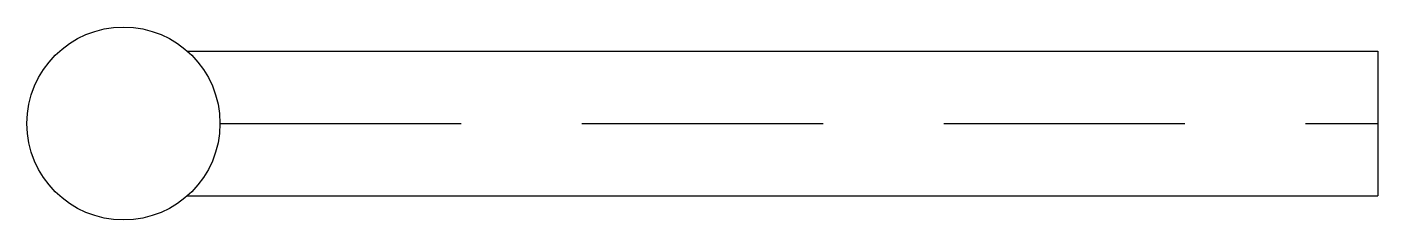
# Model space of a CAD drawing. Extents: x -7.8 to 6.2, y -0.2 to 1.8.
import ezdxf

# ---------------------------------------------------------------- set-up
doc = ezdxf.new("R2010")
doc.units = 0
doc.header["$LTSCALE"] = 10
doc.header["$MEASUREMENT"] = 0
doc.linetypes.add('STREEP', pattern=[0.375, 0.25, -0.125])
doc.layers.get('0').update_dxf_attribs({"linetype": 'CONTINUOUS'})

msp = doc.modelspace()

# ---------------------------------------------------------------- linework, layer by layer
for p, q in [((-6.169, 1.5), (6.169, 1.5)), ((-6.169, 0), (6.169, 0))]:
    msp.add_line(p, q)
at = {"linetype": 'ByBlock'}
msp.add_line((6.169, 1.5), (6.169, 0), dxfattribs=at)
at = {"linetype": 'STREEP'}
msp.add_line((-5.831, 0.75), (6.169, 0.75), dxfattribs=at)
msp.add_circle((-6.831, 0.75), 1)

doc.saveas('drawing.dxf')
